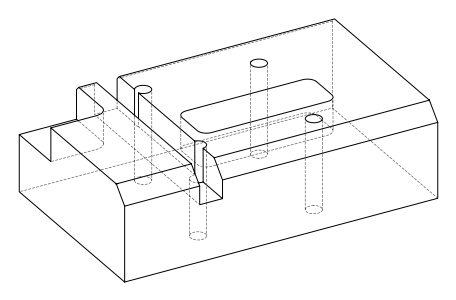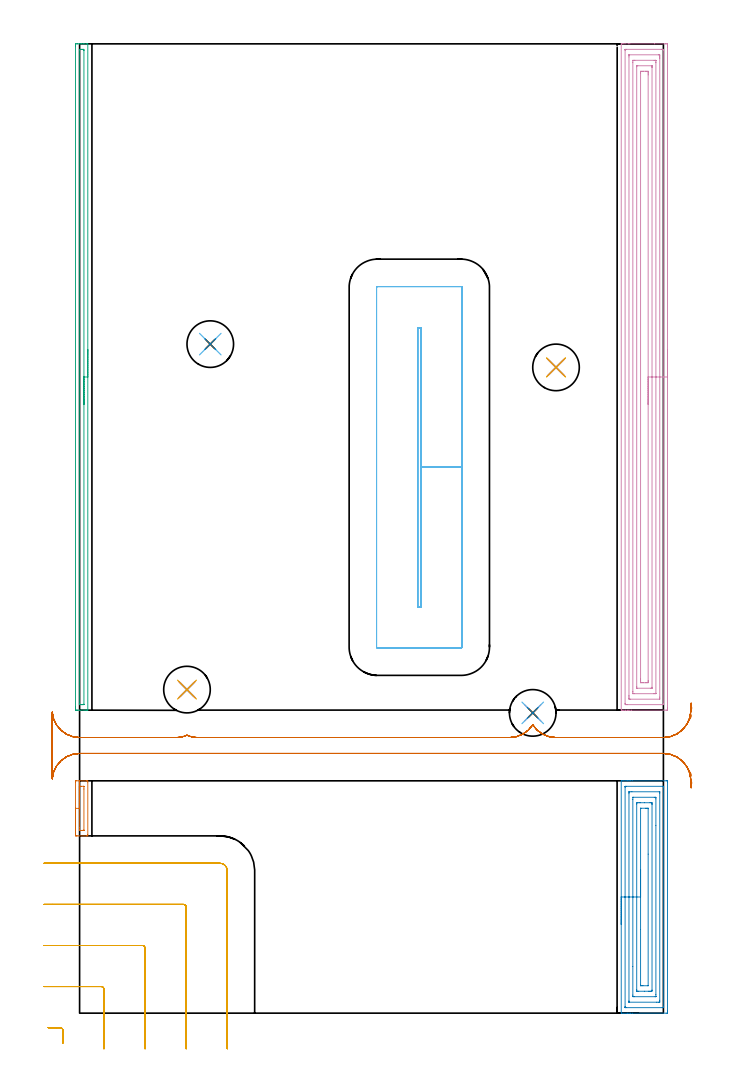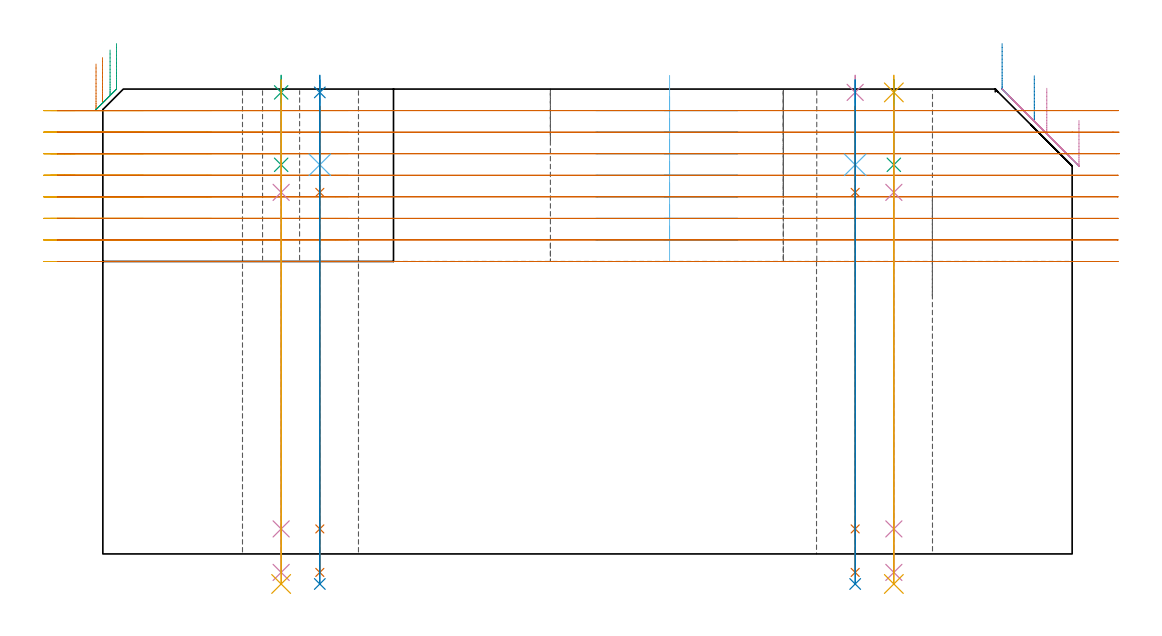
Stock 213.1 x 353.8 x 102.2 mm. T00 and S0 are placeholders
(PLAN: 23 operations, 14 tool changes, 50.4 min)
(1 AREA_MILL | FG_CHAMFER_SURFACE | UGT0205_001 | 0.49 min | 266 mm3)
(2 AREA_MILL_1 | FG_CHAMFER_SURFACE_1 | UGT0205_001 | 4.42 min | 13216 mm3)
(3 AREA_MILL_2 | FG_CHAMFER_SURFACE_2 | UGT0205_001 | 4.06 min | 2463 mm3)
(4 AREA_MILL_3 | FG_CHAMFER_SURFACE_3 | UGT0205_001 | 12.03 min | 35931 mm3)
(5 MILL_CORNER_NOTCH_RECTANGULAR | CORNER_NOTCH_RECTANGULAR | UGT0201_094 | Follow Part, ap 5, ae 75% | 6.89 min | 155261 mm3)
(6 MILL_RECTANGULAR_POCKET | POCKET_RECTANGULAR_STRAIGHT | UGT0201_094 | Follow Part, ap 5, ae 75% | 9.75 min | 291357 mm3)
(7 MILL_RECTANGULAR_SLOT | SLOT_RECTANGULAR | UGT0201_094 | Follow Part, ap 5, ae 75% | 8.41 min | 208452 mm3)
(8 SPOT_DRILL | STEP1HOLE | NXT0321_9005460120000 | 0.03 min | 46 mm3)
(9 SPOT_DRILL_1 | STEP1HOLE_1 | NXT0321_9005460120000 | 0.03 min | 3 mm3)
(10 SPOT_DRILL_2 | STEP1HOLE_2 | NXT0321_9005460120000 | 0.03 min | 0 mm3)
(11 SPOT_DRILL_3 | STEP1HOLE_3 | NXT0321_9005460120000 | 0.03 min | 13 mm3)
(12 DRILL_BLIND_HOLE_INTO_CENTER | STEP1HOLE | NXT0301_082 | 0.08 min | 1470 mm3)
(13 GUN_DRILL_THROUGH_HOLE | STEP1HOLE | UGT0307_008 | 0.53 min | 8190 mm3)
(14 DRILL_TO_ENLARGE_THROUGH_HOLE | STEP1HOLE | UGT0301_044 | 0.44 min | 13498 mm3)
(15 DRILL_BLIND_HOLE_INTO_CENTER_1 | STEP1HOLE_1 | NXT0301_082 | 0.08 min | 1479 mm3)
(16 GUN_DRILL_THROUGH_HOLE_1 | STEP1HOLE_1 | UGT0307_008 | 0.53 min | 8232 mm3)
(17 DRILL_TO_ENLARGE_THROUGH_HOLE_1 | STEP1HOLE_1 | UGT0301_044 | 0.44 min | 13015 mm3)
(18 DRILL_BLIND_HOLE_INTO_CENTER_2 | STEP1HOLE_2 | NXT0301_082 | 0.08 min | 0 mm3)
(19 GUN_DRILL_THROUGH_HOLE_2 | STEP1HOLE_2 | UGT0307_008 | 0.53 min | 6182 mm3)
(20 DRILL_TO_ENLARGE_THROUGH_HOLE_2 | STEP1HOLE_2 | UGT0301_044 | 0.44 min | 10002 mm3)
(21 DRILL_BLIND_HOLE_INTO_CENTER_3 | STEP1HOLE_3 | NXT0301_082 | 0.08 min | 1469 mm3)
(22 GUN_DRILL_THROUGH_HOLE_3 | STEP1HOLE_3 | UGT0307_008 | 0.53 min | 8249 mm3)
(23 DRILL_TO_ENLARGE_THROUGH_HOLE_3 | STEP1HOLE_3 | UGT0301_044 | 0.44 min | 13424 mm3)
(TOOL UGT0205_001 | Chamfer Mill 20 x 3 x 45 deg. | D20 FL50 Z2)
(TOOL UGT0201_094 | End mill 20 mm | D20 FL38 Z4)
(TOOL NXT0321_9005460120000 | NC Spot Drill, 142deg, 12mm, Carbide, Uncoated | D12 PA142 FL30 Z2)
(TOOL NXT0301_082 | Carbide Drill 11.1mm [860.1-1110-033A1-MM 2214] | D11.1 PA140 FL55 Z2)
(TOOL UGT0307_008 | Gun Drill 11 mm | D11 PA130 FL24 Z1)
(TOOL UGT0301_044 | Twist Drill 17 mm | D17 PA118 FL125 Z2)
(OP 1 AREA_MILL)
G17 G21 G94 G90
T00 M6
G54
G17 G0 G90 X-1.5 Y64.75 S1061 M3
G43 Z112.2 H0
Z107.7
G94 G1 Y64.788 Z106.828 F250.
Y64.902 Z105.963
Y65.091 Z105.112
Y65.353 Z104.28
Y65.687 Z103.474
Y66.09 Z102.7
Y66.558 Z101.964
Y67.09 Z101.272
Y67.679 Z100.629
Y68.322 Z100.04
Y69.014 Z99.508
Y69.75 Z99.04
Y70.524 Z98.637
Y71.33 Z98.303
Y72.162 Z98.041
Y73.014 Z97.852
Y73.878 Z97.738
Y74.75 Z97.7
X-1.499 Y84.403 Z97.701
X-1.497 Y84.641 Z97.703
X-1.493 Y84.794 Z97.707
X-1.017 Y84.8 Z98.182
X2.517 Z101.717
X2.564 Z101.763
X2.993 Y84.79 Z102.193
X3. Y84.403 Z102.2
Y65.097
X2.993 Y64.71 Z102.193
X2.563 Y64.7 Z101.763
X-0.933 Z98.267
X-1.017 Z98.182
X-1.259 Y64.702 Z97.941
X-1.493 Y64.706 Z97.707
X-1.497 Y64.859 Z97.703
X-1.499 Y65.097 Z97.701
X-1.5 Y65.576 Z97.7
Y70.163
Y74.75
X-0.086 Z99.114
Y82.648
X-0.084 Y82.752 Z99.116
X-0.082 Y82.776 Z99.118
X-0.08 Y82.783 Z99.12
X-0.065 Y82.79 Z99.135
X0.138 Y82.795 Z99.338
X0.444 Y82.799 Z99.644
X0.597 Y82.8 Z99.797
X1.481 Z100.681
X1.54 Y82.798 Z100.74
X1.548 Y82.797 Z100.748
X1.571 Y82.791 Z100.771
X1.581 Y82.7 Z100.781
X1.583 Y82.648 Z100.783
X1.586 Y81.818 Z100.786
Y66.852
X1.584 Y66.748 Z100.784
X1.582 Y66.724 Z100.782
X1.58 Y66.717 Z100.78
X1.565 Y66.71 Z100.765
X1.362 Y66.705 Z100.562
X1.056 Y66.701 Z100.256
X0.903 Y66.7 Z100.103
X0.019 Z99.219
X-0.04 Y66.702 Z99.16
X-0.048 Y66.703 Z99.152
X-0.071 Y66.709 Z99.129
X-0.081 Y66.8 Z99.119
X-0.083 Y66.852 Z99.117
X-0.086 Y67.682 Z99.114
Y74.75
Y75.622 Z99.152
Y76.486 Z99.266
Y77.338 Z99.455
Y78.17 Z99.717
Y78.976 Z100.051
Y79.75 Z100.454
Y80.486 Z100.923
Y81.178 Z101.454
Y81.821 Z102.043
Y82.41 Z102.686
Y82.942 Z103.379
Y83.41 Z104.114
Y83.813 Z104.888
Y84.147 Z105.694
Y84.409 Z106.526
Y84.598 Z107.378
Y84.712 Z108.243
Y84.75 Z109.114
G0 Z112.2
M5
M2
(OP 2 AREA_MILL_1)
G17 G21 G94 G90
T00 M6
G54
G17 G0 G90 X197.7 Y32.4 S1061 M3
G43 Z112.2 H0
G94 G1 Y32.438 Z111.328 F250.
Y32.552 Z110.463
Y32.741 Z109.612
Y33.003 Z108.78
Y33.337 Z107.974
Y33.74 Z107.2
Y34.209 Z106.464
Y34.74 Z105.772
Y35.329 Z105.129
Y35.972 Z104.54
Y36.664 Z104.008
Y37.4 Z103.54
Y38.174 Z103.137
Y38.98 Z102.803
Y39.812 Z102.541
Y40.664 Z102.352
Y41.528 Z102.238
Y42.4 Z102.2
Y84.674
X197.703 Y84.791 Z102.188
X197.713 Y84.793 Z102.178
X197.978 Y84.8 Z101.921
X198.692 Z101.207
X199.46 Z100.439
X199.96 Z99.936
X200.21 Z99.687
X200.844 Z99.053
X201.094 Z98.803
X201.729 Z98.166
X214.109 Z85.788
X214.429 Y84.797 Z85.468
X214.592 Y84.79 Z85.305
X214.599 Y84.626 Z85.299
X214.6 Y84.229 Z85.3
Y0.966
X214.599 Y0.571 Z85.301
X214.594 Y0.082 Z85.303
X214.591 Y0.008 Z85.305
X214.109 Y0. Z85.788
X201.729 Z98.166
X201.094 Z98.803
X200.844 Z99.053
X200.21 Z99.687
X199.96 Z99.936
X199.46 Z100.439
X198.692 Z101.207
X197.978 Z101.921
X197.714 Z102.177
X197.703 Y0.008 Z102.188
X197.7 Y0.126 Z102.2
Y42.4
X199.114 Z100.786
Y82.449
X199.117 Y82.662 Z100.783
X199.119 Y82.767 Z100.781
X199.12 Y82.786 Z100.78
X199.164 Y82.79 Z100.736
X199.263 Y82.795 Z100.637
X199.612 Y82.799 Z100.288
X212.876 Z87.024
X213.074 Y82.796 Z86.826
X213.151 Y82.793 Z86.749
X213.179 Y82.79 Z86.721
X213.181 Y82.754 Z86.719
X213.184 Y82.666 Z86.716
X213.186 Y82.488 Z86.714
Y82.449
Y2.351
X213.184 Y2.138 Z86.716
X213.181 Y2.033 Z86.719
X213.18 Y2.014 Z86.72
X213.136 Y2.01 Z86.764
X213.037 Y2.006 Z86.863
X212.688 Y2.001 Z87.212
X199.424 Y2. Z100.476
X199.226 Y2.004 Z100.674
X199.149 Y2.007 Z100.751
X199.121 Y2.01 Z100.779
X199.119 Y2.046 Z100.781
X199.116 Y2.134 Z100.784
X199.114 Y2.312 Z100.786
Y2.351
Y42.4
X200.528 Z99.372
X200.529 Y80.097 Z99.371
X200.531 Y80.669 Z99.369
X200.533 Y80.748 Z99.367
X200.535 Y80.78 Z99.365
X200.585 Y80.79 Z99.315
X200.717 Y80.798 Z99.183
X200.844 Y80.799 Z99.056
X201.599 Y80.8 Z98.301
X211.586 Y80.799 Z88.314
X211.672 Y80.796 Z88.228
X211.741 Y80.79 Z88.159
X211.766 Y80.785 Z88.134
X211.767 Y80.774 Z88.133
X211.769 Y80.669 Z88.131
X211.771 Y80.352 Z88.129
Y4.703
X211.769 Y4.131 Z88.131
X211.767 Y4.052 Z88.133
X211.765 Y4.02 Z88.135
X211.715 Y4.01 Z88.185
X211.583 Y4.002 Z88.317
X211.456 Y4.001 Z88.444
X210.701 Y4. Z89.199
X200.714 Y4.001 Z99.186
X200.628 Y4.004 Z99.272
X200.559 Y4.01 Z99.341
X200.534 Y4.015 Z99.366
X200.533 Y4.026 Z99.367
X200.531 Y4.131 Z99.369
X200.529 Y4.448 Z99.371
X200.528 Y42.4 Z99.372
X201.943 Z97.957
Y77.999
X201.945 Y78.671 Z97.955
X201.948 Y78.769 Z97.952
X201.949 Y78.789 Z97.951
X201.967 Y78.792 Z97.933
X202.016 Y78.796 Z97.884
X202.215 Y78.799 Z97.685
X209.776 Y78.8 Z90.124
X210.115 Y78.794 Z89.785
X210.284 Y78.79 Z89.616
X210.351 Y78.78 Z89.549
X210.352 Y78.727 Z89.548
X210.356 Y78.216 Z89.544
X210.357 Y68.536 Z89.543
Y6.801
X210.355 Y6.129 Z89.545
X210.352 Y6.031 Z89.548
X210.351 Y6.011 Z89.549
X210.333 Y6.008 Z89.567
X210.284 Y6.004 Z89.616
X210.085 Y6.001 Z89.815
X202.524 Y6. Z97.376
X202.185 Y6.006 Z97.715
X202.016 Y6.01 Z97.884
X201.949 Y6.02 Z97.951
X201.948 Y6.073 Z97.952
X201.944 Y6.584 Z97.956
X201.943 Y17.036 Z97.957
Y42.4
X203.357 Z96.543
Y76.36
X203.359 Y76.502 Z96.541
X203.364 Y76.775 Z96.536
X203.497 Y76.79 Z96.403
X203.807 Y76.797 Z96.093
X204.381 Y76.8 Z95.519
X204.689 Z95.211
X206.15 Z93.75
X208.226 Z91.674
X208.803 Y76.797 Z91.097
X208.885 Y76.794 Z91.015
X208.929 Y76.791 Z90.971
X208.936 Y76.642 Z90.964
X208.941 Y76.36 Z90.959
X208.943 Y76.219 Z90.957
Y8.44
X208.941 Y8.298 Z90.959
X208.936 Y8.025 Z90.964
X208.803 Y8.01 Z91.097
X208.493 Y8.003 Z91.407
X207.919 Y8. Z91.981
X207.611 Z92.289
X206.15 Z93.75
X204.074 Z95.826
X203.497 Y8.003 Z96.403
X203.415 Y8.006 Z96.485
X203.371 Y8.009 Z96.529
X203.364 Y8.158 Z96.536
X203.359 Y8.44 Z96.541
X203.357 Y8.581 Z96.543
Y42.4
X204.771 Z95.129
X204.772 Y74.688 Z95.128
X204.773 Y74.75 Z95.127
X204.775 Y74.78 Z95.125
X204.777 Y74.788 Z95.123
X204.789 Y74.791 Z95.111
X204.909 Y74.798 Z94.991
X206.676 Y74.8 Z93.224
X207.034 Y74.799 Z92.866
X207.393 Y74.796 Z92.507
X207.495 Y74.793 Z92.405
X207.52 Y74.79 Z92.38
X207.523 Y74.777 Z92.377
X207.526 Y74.738 Z92.374
X207.528 Y74.605 Z92.372
X207.529 Y58.046 Z92.371
Y10.112
X207.527 Y10.05 Z92.373
X207.525 Y10.02 Z92.375
X207.523 Y10.012 Z92.377
X207.511 Y10.009 Z92.389
X207.391 Y10.002 Z92.509
X205.624 Y10. Z94.276
X205.266 Y10.001 Z94.634
X204.907 Y10.004 Z94.993
X204.805 Y10.007 Z95.095
X204.78 Y10.01 Z95.12
X204.777 Y10.023 Z95.123
X204.775 Y10.062 Z95.125
X204.772 Y10.195 Z95.128
X204.771 Y30.572 Z95.129
Y42.4
Y43.272 Z95.167
Y44.137 Z95.281
Y44.988 Z95.47
Y45.82 Z95.732
Y46.626 Z96.066
Y47.4 Z96.469
Y48.136 Z96.937
Y48.828 Z97.468
Y49.471 Z98.058
Y50.06 Z98.701
Y50.592 Z99.393
Y51.06 Z100.129
Y51.463 Z100.903
Y51.797 Z101.709
Y52.059 Z102.541
Y52.248 Z103.392
Y52.362 Z104.257
Y52.4 Z105.129
G0 Z112.2
M5
M2
(OP 3 AREA_MILL_2)
G17 G21 G94 G90
T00 M6
G54
G17 G0 G90 X3. Y242.2 S1061 M3
G43 Z112.2 H0
G94 G1 Y242.162 Z111.328 F250.
Y242.048 Z110.463
Y241.859 Z109.612
Y241.597 Z108.78
Y241.263 Z107.974
Y240.86 Z107.2
Y240.392 Z106.464
Y239.86 Z105.772
Y239.271 Z105.129
Y238.628 Z104.54
Y237.936 Z104.008
Y237.2 Z103.54
Y236.426 Z103.137
Y235.62 Z102.803
Y234.788 Z102.541
Y233.937 Z102.352
Y233.072 Z102.238
Y232.2 Z102.2
Y110.765
X2.997 Y110.609 Z102.188
X2.986 Y110.607 Z102.177
X2.643 Y110.6 Z101.842
X2.288 Z101.487
X1.634 Z100.829
X0.423 Z99.62
X-0.134 Z99.06
X-0.739 Z98.456
X-1.017 Y110.601 Z98.178
X-1.256 Y110.604 Z97.939
X-1.491 Y110.609 Z97.705
X-1.494 Y110.73 Z97.702
X-1.499 Y111.212 Z97.701
X-1.5 Y111.699 Z97.7
Y352.783
X-1.499 Y353.188 Z97.701
X-1.494 Y353.67 Z97.702
X-1.491 Y353.791 Z97.705
X-1.017 Y353.8 Z98.178
X-0.739 Z98.456
X-0.134 Z99.06
X0.423 Z99.62
X0.75 Z99.946
X1.307 Z100.503
X1.634 Z100.829
X2.643 Z101.842
X2.986 Y353.793 Z102.177
X2.997 Y353.791 Z102.188
X3. Y353.635 Z102.2
Y232.2
X1.586 Z100.786
Y112.786
X1.585 Y112.681 Z100.785
X1.582 Y112.629 Z100.782
X1.58 Y112.611 Z100.78
X1.536 Y112.608 Z100.736
X1.143 Y112.601 Z100.343
X0.75 Y112.6 Z99.95
X0.259 Y112.601 Z99.459
X0.03 Y112.605 Z99.23
X-0.078 Y112.61 Z99.122
X-0.085 Y112.949 Z99.115
X-0.086 Y112.998 Z99.114
Y351.614
X-0.085 Y351.719 Z99.115
X-0.082 Y351.771 Z99.118
X-0.08 Y351.789 Z99.12
X-0.037 Y351.792 Z99.163
X0.357 Y351.799 Z99.557
X0.75 Y351.8 Z99.95
X1.241 Y351.799 Z100.441
X1.47 Y351.795 Z100.67
X1.578 Y351.79 Z100.778
X1.585 Y351.451 Z100.785
X1.586 Y351.402 Z100.786
Y232.2
Y231.328 Z100.824
Y230.464 Z100.938
Y229.612 Z101.127
Y228.78 Z101.389
Y227.974 Z101.723
Y227.2 Z102.126
Y226.464 Z102.594
Y225.772 Z103.125
Y225.129 Z103.715
Y224.54 Z104.358
Y224.009 Z105.05
Y223.54 Z105.786
Y223.137 Z106.56
Y222.803 Z107.366
Y222.541 Z108.198
Y222.352 Z109.049
Y222.238 Z109.914
Y222.2 Z110.786
G0 Z112.2
M5
M2
(OP 4 AREA_MILL_3)
G17 G21 G94 G90
T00 M6
G54
G17 G0 G90 X214.6 Y242.2 S1061 M3
G43 Z112.2 H0
Z95.3
G94 G1 Y242.162 Z94.428 F250.
Y242.048 Z93.563
Y241.859 Z92.712
Y241.597 Z91.88
Y241.263 Z91.074
Y240.86 Z90.3
Y240.391 Z89.564
Y239.86 Z88.872
Y239.271 Z88.229
Y238.628 Z87.64
Y237.936 Z87.108
Y237.2 Z86.64
Y236.426 Z86.237
Y235.62 Z85.903
Y234.788 Z85.641
Y233.936 Z85.452
Y233.072 Z85.338
Y232.2 Z85.3
Y111.609
X214.599 Y111.212 Z85.301
X214.595 Y110.721 Z85.303
X214.592 Y110.609 Z85.306
X214.109 Y110.6 Z85.789
X201.45 Z98.445
X200.844 Z99.05
X200.287 Z99.61
X199.96 Z99.936
X199.403 Z100.493
X199.076 Z100.819
X198.421 Z101.479
X198.064 Z101.836
X197.718 Z102.172
X197.702 Y110.608 Z102.188
X197.7 Y110.765 Z102.2
Y353.635
X197.703 Y353.786 Z102.188
X197.717 Y353.792 Z102.174
X197.735 Y353.795 Z102.157
X198.062 Y353.799 Z101.838
X198.425 Z101.475
X199.076 Z100.819
X200.286 Z99.611
X200.844 Z99.05
X209.851 Y353.8 Z90.047
X213.83 Z86.067
X214.109 Y353.797 Z85.789
X214.592 Y353.791 Z85.306
X214.595 Y353.679 Z85.303
X214.599 Y353.188 Z85.301
X214.6 Y352.692 Z85.3
Y232.2
X213.186 Z86.714
Y112.998
X213.185 Y112.784 Z86.715
X213.182 Y112.678 Z86.718
X213.179 Y112.627 Z86.721
X213.175 Y112.61 Z86.725
X213.127 Y112.608 Z86.773
X212.733 Y112.601 Z87.167
X199.96 Y112.6 Z99.94
X199.468 Y112.601 Z100.432
X199.234 Y112.607 Z100.666
X199.129 Y112.61 Z100.771
X199.116 Y112.957 Z100.784
X199.115 Y112.998 Z100.785
X199.114 Y351.402 Z100.786
X199.116 Y351.616 Z100.784
X199.118 Y351.722 Z100.782
X199.121 Y351.773 Z100.779
X199.126 Y351.789 Z100.774
X199.175 Y351.791 Z100.725
X199.568 Y351.798 Z100.332
X212.34 Y351.8 Z87.56
X212.832 Y351.798 Z87.068
X213.066 Y351.793 Z86.834
X213.171 Y351.79 Z86.729
X213.184 Y351.443 Z86.716
X213.185 Y351.402 Z86.715
X213.186 Y232.2 Z86.714
X211.772 Z88.128
X211.771 Y115.358 Z88.129
X211.769 Y114.783 Z88.131
X211.766 Y114.625 Z88.134
X211.765 Y114.613 Z88.135
X211.745 Y114.609 Z88.155
X211.698 Y114.603 Z88.202
X211.637 Y114.6 Z88.263
X201.025 Z98.875
X200.844 Y114.602 Z99.056
X200.663 Y114.606 Z99.237
X200.547 Y114.61 Z99.353
X200.535 Y114.679 Z99.365
X200.533 Y114.783 Z99.367
X200.53 Y115.101 Z99.37
X200.529 Y115.676 Z99.371
X200.528 Y115.995 Z99.372
X200.529 Y349.042 Z99.371
X200.531 Y349.617 Z99.369
X200.534 Y349.775 Z99.366
X200.535 Y349.787 Z99.365
X200.556 Y349.791 Z99.344
X200.603 Y349.796 Z99.297
X200.664 Y349.799 Z99.236
X211.275 Z88.625
X211.456 Y349.798 Z88.444
X211.637 Y349.794 Z88.263
X211.753 Y349.79 Z88.147
X211.765 Y349.721 Z88.135
X211.767 Y349.617 Z88.133
X211.77 Y349.299 Z88.13
X211.771 Y348.724 Z88.129
X211.772 Y348.405 Z88.128
Y232.2
X210.357 Z89.543
Y116.786
X210.354 Y116.689 Z89.546
X210.351 Y116.631 Z89.549
X210.348 Y116.61 Z89.552
X210.327 Y116.608 Z89.573
X210.114 Y116.604 Z89.786
X209.687 Y116.6 Z90.213
X209.657 Z90.243
X202.582 Z97.318
X202.179 Y116.603 Z97.721
X201.977 Y116.608 Z97.923
X201.955 Y116.61 Z97.945
X201.949 Y116.62 Z97.951
X201.946 Y116.656 Z97.954
X201.944 Y116.711 Z97.956
X201.943 Y117.246 Z97.957
Y117.462
Y346.938
X201.944 Y347.614 Z97.956
X201.946 Y347.711 Z97.954
X201.95 Y347.769 Z97.95
X201.952 Y347.789 Z97.948
X201.974 Y347.791 Z97.926
X202.186 Y347.795 Z97.714
X202.613 Y347.799 Z97.287
X202.644 Z97.256
X209.718 Y347.8 Z90.182
X210.121 Y347.797 Z89.779
X210.323 Y347.792 Z89.577
X210.345 Y347.79 Z89.555
X210.351 Y347.78 Z89.549
X210.354 Y347.744 Z89.546
X210.356 Y347.689 Z89.544
X210.357 Y347.154 Z89.543
Y346.938
Y232.2
X208.943 Z90.957
Y118.965
X208.939 Y118.682 Z90.961
X208.936 Y118.609 Z90.964
X208.923 Y118.605 Z90.977
X208.883 Y118.602 Z91.017
X208.803 Y118.6 Z91.097
X208.56 Z91.34
X203.405 Y118.601 Z96.495
X203.379 Y118.604 Z96.521
X203.37 Y118.609 Z96.53
X203.364 Y118.636 Z96.536
X203.359 Y118.823 Z96.541
X203.357 Y119.106 Z96.543
Y119.248
Y345.435
X203.361 Y345.718 Z96.539
X203.364 Y345.791 Z96.536
X203.378 Y345.794 Z96.522
X203.417 Y345.798 Z96.483
X203.497 Y345.799 Z96.403
X203.74 Z96.16
X208.894 Y345.798 Z91.006
X208.921 Y345.795 Z90.979
X208.93 Y345.791 Z90.97
X208.936 Y345.764 Z90.964
X208.941 Y345.577 Z90.959
X208.943 Y345.294 Z90.957
Y345.152
Y232.2
X207.529 Z92.371
Y121.427
X207.528 Y121.034 Z92.372
X207.525 Y120.784 Z92.375
X207.522 Y120.66 Z92.378
X207.519 Y120.61 Z92.381
X207.459 Y120.605 Z92.441
X207.034 Y120.602 Z92.866
X206.579 Y120.6 Z93.321
X205.695 Z94.205
X205.266 Y120.601 Z94.634
X204.807 Y120.604 Z95.093
X204.78 Y120.61 Z95.12
X204.778 Y120.634 Z95.122
X204.773 Y121.034 Z95.127
X204.771 Y121.533 Z95.129
Y121.927
Y342.973
X204.772 Y343.366 Z95.128
X204.775 Y343.616 Z95.125
X204.778 Y343.74 Z95.122
X204.782 Y343.79 Z95.118
X204.841 Y343.795 Z95.059
X205.266 Y343.798 Z94.634
X205.721 Y343.799 Z94.179
X206.605 Z93.295
X207.034 Y343.798 Z92.866
X207.494 Y343.795 Z92.406
X207.52 Y343.79 Z92.38
X207.522 Y343.766 Z92.378
X207.527 Y343.366 Z92.373
X207.529 Y342.867 Z92.371
Y342.473
Y232.2
Y231.328 Z92.409
Y230.463 Z92.523
Y229.612 Z92.712
Y228.78 Z92.974
Y227.974 Z93.308
Y227.2 Z93.711
Y226.464 Z94.18
Y225.772 Z94.711
Y225.129 Z95.3
Y224.54 Z95.943
Y224.008 Z96.635
Y223.54 Z97.371
Y223.137 Z98.145
Y222.803 Z98.951
Y222.541 Z99.783
Y222.352 Z100.635
Y222.238 Z101.499
Y222.2 Z102.371
G0 Z112.2
M5
M2
(OP 5 MILL_CORNER_NOTCH_RECTANGULAR)
G17 G21 G94 G90
T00 M6
G54
G17 G0 G90 X-6.1 Y-10.924 S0 M3
G43 Z112.2 H0
Z97.462
G94 G1 Y-7.924 F250.
Y-6.295
G3 X-7.095 Y-5.3 R1.
G1 X-8.48
X-11.48
G0 Z112.2
X8.9 Y-13.
Z97.462
G1 Y-10.
Y8.705 F500.
G3 X7.905 Y9.7 R1.
G1 X-10.
X-13. F250.
G0 Z112.2
X23.9 Y-13.
Z97.462
G1 Y-10.
Y23.705 F500.
G3 X22.905 Y24.7 R1.
G1 X-10.
X-13. F250.
G0 Z112.2
X38.9 Y-13.
Z97.462
G1 Y-10.
Y38.704 F500.
G3 X37.904 Y39.7 R1.
G1 X-10.
X-13. F250.
G0 Z112.2
X53.9 Y-13.
Z97.462
G1 Y-10.
Y52. F500.
G3 X51.2 Y54.7 R2.7
G1 X-10.
X-13. F250.
G0 Z112.2
X-6.1 Y-10.924
Z92.725
G1 Y-7.924
Y-6.295
G3 X-7.095 Y-5.3 R1.
G1 X-8.48
X-11.48
G0 Z112.2
X8.9 Y-13.
Z92.725
G1 Y-10.
Y8.705 F500.
G3 X7.905 Y9.7 R1.
G1 X-10.
X-13. F250.
G0 Z112.2
X23.9 Y-13.
Z92.725
G1 Y-10.
Y23.705 F500.
G3 X22.905 Y24.7 R1.
G1 X-10.
X-13. F250.
G0 Z112.2
X38.9 Y-13.
Z92.725
G1 Y-10.
Y38.704 F500.
G3 X37.904 Y39.7 R1.
G1 X-10.
X-13. F250.
G0 Z112.2
X53.9 Y-13.
Z92.725
G1 Y-10.
Y52. F500.
G3 X51.2 Y54.7 R2.7
G1 X-10.
X-13. F250.
G0 Z112.2
X-6.1 Y-10.924
Z87.987
G1 Y-7.924
Y-6.295
G3 X-7.095 Y-5.3 R1.
G1 X-8.48
X-11.48
G0 Z112.2
X8.9 Y-13.
Z87.987
G1 Y-10.
Y8.705 F500.
G3 X7.905 Y9.7 R1.
G1 X-10.
X-13. F250.
G0 Z112.2
X23.9 Y-13.
Z87.987
G1 Y-10.
Y23.705 F500.
G3 X22.905 Y24.7 R1.
G1 X-10.
X-13. F250.
G0 Z112.2
X38.9 Y-13.
Z87.987
G1 Y-10.
Y38.704 F500.
G3 X37.904 Y39.7 R1.
G1 X-10.
X-13. F250.
G0 Z112.2
X53.9 Y-13.
Z87.987
G1 Y-10.
Y52. F500.
G3 X51.2 Y54.7 R2.7
G1 X-10.
X-13. F250.
G0 Z112.2
X-6.1 Y-10.924
Z83.25
G1 Y-7.924
Y-6.295
G3 X-7.095 Y-5.3 R1.
G1 X-8.48
X-11.48
G0 Z112.2
X8.9 Y-13.
Z83.25
G1 Y-10.
Y8.705 F500.
G3 X7.905 Y9.7 R1.
G1 X-10.
X-13. F250.
G0 Z112.2
X23.9 Y-13.
Z83.25
G1 Y-10.
Y23.705 F500.
G3 X22.905 Y24.7 R1.
G1 X-10.
X-13. F250.
G0 Z112.2
X38.9 Y-13.
Z83.25
G1 Y-10.
Y38.704 F500.
G3 X37.904 Y39.7 R1.
G1 X-10.
X-13. F250.
G0 Z112.2
X53.9 Y-13.
Z83.25
G1 Y-10.
Y52. F500.
G3 X51.2 Y54.7 R2.7
G1 X-10.
X-13. F250.
G0 Z112.2
X-6.1 Y-10.924
Z78.512
G1 Y-7.924
Y-6.295
G3 X-7.095 Y-5.3 R1.
G1 X-8.48
X-11.48
G0 Z112.2
X8.9 Y-13.
Z78.512
G1 Y-10.
Y8.705 F500.
G3 X7.905 Y9.7 R1.
G1 X-10.
X-13. F250.
G0 Z112.2
X23.9 Y-13.
Z78.512
G1 Y-10.
Y23.705 F500.
G3 X22.905 Y24.7 R1.
G1 X-10.
X-13. F250.
G0 Z112.2
X38.9 Y-13.
Z78.512
G1 Y-10.
Y38.704 F500.
G3 X37.904 Y39.7 R1.
G1 X-10.
X-13. F250.
G0 Z112.2
X53.9 Y-13.
Z78.512
G1 Y-10.
Y52. F500.
G3 X51.2 Y54.7 R2.7
G1 X-10.
X-13. F250.
G0 Z112.2
X-6.1 Y-10.924
Z73.775
G1 Y-7.924
Y-6.295
G3 X-7.095 Y-5.3 R1.
G1 X-8.48
X-11.48
G0 Z112.2
X8.9 Y-13.
Z73.775
G1 Y-10.
Y8.705 F500.
G3 X7.905 Y9.7 R1.
G1 X-10.
X-13. F250.
G0 Z112.2
X23.9 Y-13.
Z73.775
G1 Y-10.
Y23.705 F500.
G3 X22.905 Y24.7 R1.
G1 X-10.
X-13. F250.
G0 Z112.2
X38.9 Y-13.
Z73.775
G1 Y-10.
Y38.704 F500.
G3 X37.904 Y39.7 R1.
G1 X-10.
X-13. F250.
G0 Z112.2
X53.9 Y-13.
Z73.775
G1 Y-10.
Y52. F500.
G3 X51.2 Y54.7 R2.7
G1 X-10.
X-13. F250.
G0 Z112.2
X-6.1 Y-10.924
Z69.037
G1 Y-7.924
Y-6.295
G3 X-7.095 Y-5.3 R1.
G1 X-8.48
X-11.48
G0 Z112.2
X8.9 Y-13.
Z69.037
G1 Y-10.
Y8.705 F500.
G3 X7.905 Y9.7 R1.
G1 X-10.
X-13. F250.
G0 Z112.2
X23.9 Y-13.
Z69.037
G1 Y-10.
Y23.705 F500.
G3 X22.905 Y24.7 R1.
G1 X-10.
X-13. F250.
G0 Z112.2
X38.9 Y-13.
Z69.037
G1 Y-10.
Y38.704 F500.
G3 X37.904 Y39.7 R1.
G1 X-10.
X-13. F250.
G0 Z112.2
X53.9 Y-13.
Z69.037
G1 Y-10.
Y52. F500.
G3 X51.2 Y54.7 R2.7
G1 X-10.
X-13. F250.
G0 Z112.2
X-6.1 Y-10.924
Z64.3
G1 Y-7.924
Y-6.295
G3 X-7.095 Y-5.3 R1.
G1 X-8.48
X-11.48
G0 Z112.2
X8.9 Y-13.
Z64.3
G1 Y-10.
Y8.705 F500.
G3 X7.905 Y9.7 R1.
G1 X-10.
X-13. F250.
G0 Z112.2
X23.9 Y-13.
Z64.3
G1 Y-10.
Y23.705 F500.
G3 X22.905 Y24.7 R1.
G1 X-10.
X-13. F250.
G0 Z112.2
X38.9 Y-13.
Z64.3
G1 Y-10.
Y38.704 F500.
G3 X37.904 Y39.7 R1.
G1 X-10.
X-13. F250.
G0 Z112.2
X53.9 Y-13.
Z64.3
G1 Y-10.
Y52. F500.
G3 X51.2 Y54.7 R2.7
G1 X-10.
X-13. F250.
G0 Z112.2
M5
M2
(OP 6 MILL_RECTANGULAR_POCKET)
G17 G21 G94 G90
T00 M6
G54
G17 G0 G90 X124.6 Y170.373 S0 M3
G43 Z112.2 H0
Z105.2
G94 G1 Y199.25 Z97.462 F250.
Y250.2 F500.
X123.4
Y148.3
X124.6
Y199.25
X139.6
Y264.9
G3 X139.3 Y265.2 R0.3
G1 X108.7
G3 X108.4 Y264.9 R0.3
G1 Y133.6
G3 X108.7 Y133.3 R0.3
G1 X139.3
G3 X139.6 Y133.6 R0.3
G1 Y199.25
Y200.25
G0 X124.6 Y170.373 Z100.462
G1 Y199.25 Z92.725 F250.
Y250.2 F500.
X123.4
Y148.3
X124.6
Y199.25
X139.6
Y264.9
G3 X139.3 Y265.2 R0.3
G1 X108.7
G3 X108.4 Y264.9 R0.3
G1 Y133.6
G3 X108.7 Y133.3 R0.3
G1 X139.3
G3 X139.6 Y133.6 R0.3
G1 Y199.25
Y200.25
G0 X124.6 Y170.373 Z95.725
G1 Y199.25 Z87.987 F250.
Y250.2 F500.
X123.4
Y148.3
X124.6
Y199.25
X139.6
Y264.9
G3 X139.3 Y265.2 R0.3
G1 X108.7
G3 X108.4 Y264.9 R0.3
G1 Y133.6
G3 X108.7 Y133.3 R0.3
G1 X139.3
G3 X139.6 Y133.6 R0.3
G1 Y199.25
Y200.25
G0 X124.6 Y170.373 Z90.987
G1 Y199.25 Z83.25 F250.
Y250.2 F500.
X123.4
Y148.3
X124.6
Y199.25
X139.6
Y264.9
G3 X139.3 Y265.2 R0.3
G1 X108.7
G3 X108.4 Y264.9 R0.3
G1 Y133.6
G3 X108.7 Y133.3 R0.3
G1 X139.3
G3 X139.6 Y133.6 R0.3
G1 Y199.25
Y200.25
G0 X124.6 Y170.373 Z86.25
G1 Y199.25 Z78.512 F250.
Y250.2 F500.
X123.4
Y148.3
X124.6
Y199.25
X139.6
Y264.9
G3 X139.3 Y265.2 R0.3
G1 X108.7
G3 X108.4 Y264.9 R0.3
G1 Y133.6
G3 X108.7 Y133.3 R0.3
G1 X139.3
G3 X139.6 Y133.6 R0.3
G1 Y199.25
Y200.25
G0 X124.6 Y170.373 Z81.512
G1 Y199.25 Z73.775 F250.
Y250.2 F500.
X123.4
Y148.3
X124.6
Y199.25
X139.6
Y264.9
G3 X139.3 Y265.2 R0.3
G1 X108.7
G3 X108.4 Y264.9 R0.3
G1 Y133.6
G3 X108.7 Y133.3 R0.3
G1 X139.3
G3 X139.6 Y133.6 R0.3
G1 Y199.25
Y200.25
G0 X124.6 Y170.373 Z76.775
G1 Y199.25 Z69.037 F250.
Y250.2 F500.
X123.4
Y148.3
X124.6
Y199.25
X139.6
Y264.9
G3 X139.3 Y265.2 R0.3
G1 X108.7
G3 X108.4 Y264.9 R0.3
G1 Y133.6
G3 X108.7 Y133.3 R0.3
G1 X139.3
G3 X139.6 Y133.6 R0.3
G1 Y199.25
Y200.25
G0 X124.6 Y170.373 Z72.037
G1 Y199.25 Z64.3 F250.
Y250.2 F500.
X123.4
Y148.3
X124.6
Y199.25
X139.6
Y264.9
G3 X139.3 Y265.2 R0.3
G1 X108.7
G3 X108.4 Y264.9 R0.3
G1 Y133.6
G3 X108.7 Y133.3 R0.3
G1 X139.3
G3 X139.6 Y133.6 R0.3
G1 Y199.25
Y200.25
G0 Z112.2
M5
M2
(OP 7 MILL_RECTANGULAR_SLOT)
G17 G21 G94 G90
T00 M6
G54
G17 G0 G90 X223.26 Y108.198 S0 M3
G43 Z112.2 H0
Z97.462
G94 G1 X221.76 Y105.6 F250.
G2 X213.1 Y100.6 R10. F500.
G1 X173.841
G2 X165.4 Y105.238 R10.
X156.959 Y100.6 R10.
G1 X43.2
G2 X39.2 Y101.435 R10.
X35.2 Y100.6 R10.
G1 X0.
G2 X-9.97 Y109.826 R10.
G1 X-10.
Y85.574
X-9.97
G2 X0. Y94.8 R10.
G1 X213.1
G2 X221.76 Y89.8 R10.
G1 X223.26 Y87.202 F250.
G0 X223.4 Y108.891 Z92.725
G1 X222.079 Y106.198
G2 X213.1 Y100.6 R10. F500.
G1 X173.841
G2 X165.4 Y105.238 R10.
X156.959 Y100.6 R10.
G1 X43.2
G2 X39.2 Y101.435 R10.
X35.2 Y100.6 R10.
G1 X0.
G2 X-9.97 Y109.826 R10.
G1 X-10.
Y85.574
X-9.97
G2 X0. Y94.8 R10.
G1 X213.1
G2 X222.079 Y89.202 R10.
G1 X223.4 Y86.509 F250.
G0 X223.502 Y111.498 Z87.987
G1 X222.89 Y108.561
G2 X213.1 Y100.6 R10. F500.
G1 X173.841
G2 X165.4 Y105.238 R10.
X156.959 Y100.6 R10.
G1 X43.2
G2 X39.2 Y101.435 R10.
X35.2 Y100.6 R10.
G1 X0.
G2 X-9.97 Y109.826 R10.
G1 X-10.
Y85.574
X-9.97
G2 X0. Y94.8 R10.
G1 X213.1
G2 X222.887 Y86.852 R10.
G1 X223.503 Y83.916 F250.
G0 X223.224 Y113.15 Z83.25
G1 X223.09 Y110.153
G2 X213.1 Y100.6 R10. F500.
G1 X173.841
G2 X165.4 Y105.238 R10.
X156.959 Y100.6 R10.
G1 X43.2
G2 X39.2 Y101.435 R10.
X35.2 Y100.6 R10.
G1 X0.
G2 X-9.97 Y109.826 R10.
G1 X-10.
Y85.574
X-9.97
G2 X0. Y94.8 R10.
G1 X213.1
G2 X223.09 Y85.247 R10.
G1 X223.224 Y82.25 F250.
G0 Y113.15 Z78.512
G1 X223.09 Y110.153
G2 X213.1 Y100.6 R10. F500.
G1 X173.841
G2 X165.4 Y105.238 R10.
X156.959 Y100.6 R10.
G1 X43.2
G2 X39.2 Y101.435 R10.
X35.2 Y100.6 R10.
G1 X0.
G2 X-9.97 Y109.826 R10.
G1 X-10.
Y85.574
X-9.97
G2 X0. Y94.8 R10.
G1 X213.1
G2 X223.09 Y85.247 R10.
G1 X223.224 Y82.25 F250.
G0 Y113.15 Z73.775
G1 X223.09 Y110.153
G2 X213.1 Y100.6 R10. F500.
G1 X173.841
G2 X165.4 Y105.238 R10.
X156.959 Y100.6 R10.
G1 X43.2
G2 X39.2 Y101.435 R10.
X35.2 Y100.6 R10.
G1 X0.
G2 X-9.97 Y109.826 R10.
G1 X-10.
Y85.574
X-9.97
G2 X0. Y94.8 R10.
G1 X213.1
G2 X223.09 Y85.247 R10.
G1 X223.224 Y82.25 F250.
G0 Y113.15 Z69.037
G1 X223.09 Y110.153
G2 X213.1 Y100.6 R10. F500.
G1 X173.841
G2 X165.4 Y105.238 R10.
X156.959 Y100.6 R10.
G1 X43.2
G2 X39.2 Y101.435 R10.
X35.2 Y100.6 R10.
G1 X0.
G2 X-9.97 Y109.826 R10.
G1 X-10.
Y85.574
X-9.97
G2 X0. Y94.8 R10.
G1 X213.1
G2 X223.09 Y85.247 R10.
G1 X223.224 Y82.25 F250.
G0 Y113.15 Z64.3
G1 X223.09 Y110.153
G2 X213.1 Y100.6 R10. F500.
G1 X173.841
G2 X165.4 Y105.238 R10.
X156.959 Y100.6 R10.
G1 X43.2
G2 X39.2 Y101.435 R10.
X35.2 Y100.6 R10.
G1 X0.
G2 X-9.97 Y109.826 R10.
G1 X-10.
Y85.574
X-9.97
G2 X0. Y94.8 R10.
G1 X213.1
G2 X223.09 Y85.247 R10.
G1 X223.224 Y82.25 F250.
G0 Z112.2
M5
M2
(OP 8 SPOT_DRILL)
G17 G21 G94 G90
T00 M6
G54
G17 G0 G90 X47.7 Y244.2 S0 M3
G43 Z112.2 H0
G94 G81 G98 Z101.468 F250. R105.2
G80
M5
M2
(OP 9 SPOT_DRILL_1)
G17 G21 G94 G90
T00 M6
G54
G17 G0 G90 X39.2 Y118.1 S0 M3
G43 Z112.2 H0
G94 G81 G98 Z101.468 F250. R105.2
G80
M5
M2
(OP 10 SPOT_DRILL_2)
G17 G21 G94 G90
T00 M6
G54
G17 G0 G90 X165.4 Y109.6 S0 M3
G43 Z112.2 H0
G94 G81 G98 Z101.468 F250. R105.2
G80
M5
M2
(OP 11 SPOT_DRILL_3)
G17 G21 G94 G90
T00 M6
G54
G17 G0 G90 X173.9 Y235.7 S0 M3
G43 Z112.2 H0
G94 G81 G98 Z101.468 F250. R105.2
G80
M5
M2
(OP 12 DRILL_BLIND_HOLE_INTO_CENTER)
G17 G21 G94 G90
T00 M6
G54
G17 G0 G90 X47.7 Y244.2 S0 M3
G43 Z112.2 H1
G94 G81 G98 Z85.55 F250. R104.2
G80
M5
M2
(OP 13 GUN_DRILL_THROUGH_HOLE)
G17 G21 G94 G90
T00 M6
G54
G17 G0 G90 X47.7 Y244.2 M8
G43 Z112.2 H0
Z98.389
S716 M3
G94 G1 Z79.487 F125. M26
G4 X.084
Z5.5 F250.
G4 X.084
Z-4.065 F125.
G4 X.084
M5
M9
G0 Z98.389
Z112.2
M2
(OP 14 DRILL_TO_ENLARGE_THROUGH_HOLE)
G17 G21 G94 G90
T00 M6
G54
G17 G0 G90 X47.7 Y244.2 S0 M3
G43 Z112.2 H0
G94 G73 G98 Z-6.607 F250. Q15.544 R104.2
G80
M5
M2
(OP 15 DRILL_BLIND_HOLE_INTO_CENTER_1)
G17 G21 G94 G90
T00 M6
G54
G17 G0 G90 X39.2 Y118.1 S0 M3
G43 Z112.2 H1
G94 G81 G98 Z85.55 F250. R104.2
G80
M5
M2
(OP 16 GUN_DRILL_THROUGH_HOLE_1)
G17 G21 G94 G90
T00 M6
G54
G17 G0 G90 X39.2 Y118.1 M8
G43 Z112.2 H0
Z98.389
S716 M3
G94 G1 Z79.487 F125. M26
G4 X.084
Z5.5 F250.
G4 X.084
Z-4.065 F125.
G4 X.084
M5
M9
G0 Z98.389
Z112.2
M2
(OP 17 DRILL_TO_ENLARGE_THROUGH_HOLE_1)
G17 G21 G94 G90
T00 M6
G54
G17 G0 G90 X39.2 Y118.1 S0 M3
G43 Z112.2 H0
G94 G73 G98 Z-6.607 F250. Q15.544 R104.2
G80
M5
M2
(OP 18 DRILL_BLIND_HOLE_INTO_CENTER_2)
G17 G21 G94 G90
T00 M6
G54
G17 G0 G90 X165.4 Y109.6 S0 M3
G43 Z112.2 H1
G94 G81 G98 Z85.55 F250. R104.2
G80
M5
M2
(OP 19 GUN_DRILL_THROUGH_HOLE_2)
G17 G21 G94 G90
T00 M6
G54
G17 G0 G90 X165.4 Y109.6 M8
G43 Z112.2 H0
Z98.389
S716 M3
G94 G1 Z79.487 F125. M26
G4 X.084
Z5.5 F250.
G4 X.084
Z-4.065 F125.
G4 X.084
M5
M9
G0 Z98.389
Z112.2
M2
(OP 20 DRILL_TO_ENLARGE_THROUGH_HOLE_2)
G17 G21 G94 G90
T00 M6
G54
G17 G0 G90 X165.4 Y109.6 S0 M3
G43 Z112.2 H0
G94 G73 G98 Z-6.607 F250. Q15.544 R104.2
G80
M5
M2
(OP 21 DRILL_BLIND_HOLE_INTO_CENTER_3)
G17 G21 G94 G90
T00 M6
G54
G17 G0 G90 X173.9 Y235.7 S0 M3
G43 Z112.2 H1
G94 G81 G98 Z85.55 F250. R104.2
G80
M5
M2
(OP 22 GUN_DRILL_THROUGH_HOLE_3)
G17 G21 G94 G90
T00 M6
G54
G17 G0 G90 X173.9 Y235.7 M8
G43 Z112.2 H0
Z98.389
S716 M3
G94 G1 Z79.487 F125. M26
G4 X.084
Z5.5 F250.
G4 X.084
Z-4.065 F125.
G4 X.084
M5
M9
G0 Z98.389
Z112.2
M2
(OP 23 DRILL_TO_ENLARGE_THROUGH_HOLE_3)
G17 G21 G94 G90
T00 M6
G54
G17 G0 G90 X173.9 Y235.7 S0 M3
G43 Z112.2 H0
G94 G73 G98 Z-6.607 F250. Q15.544 R104.2
G80
M5
M2
